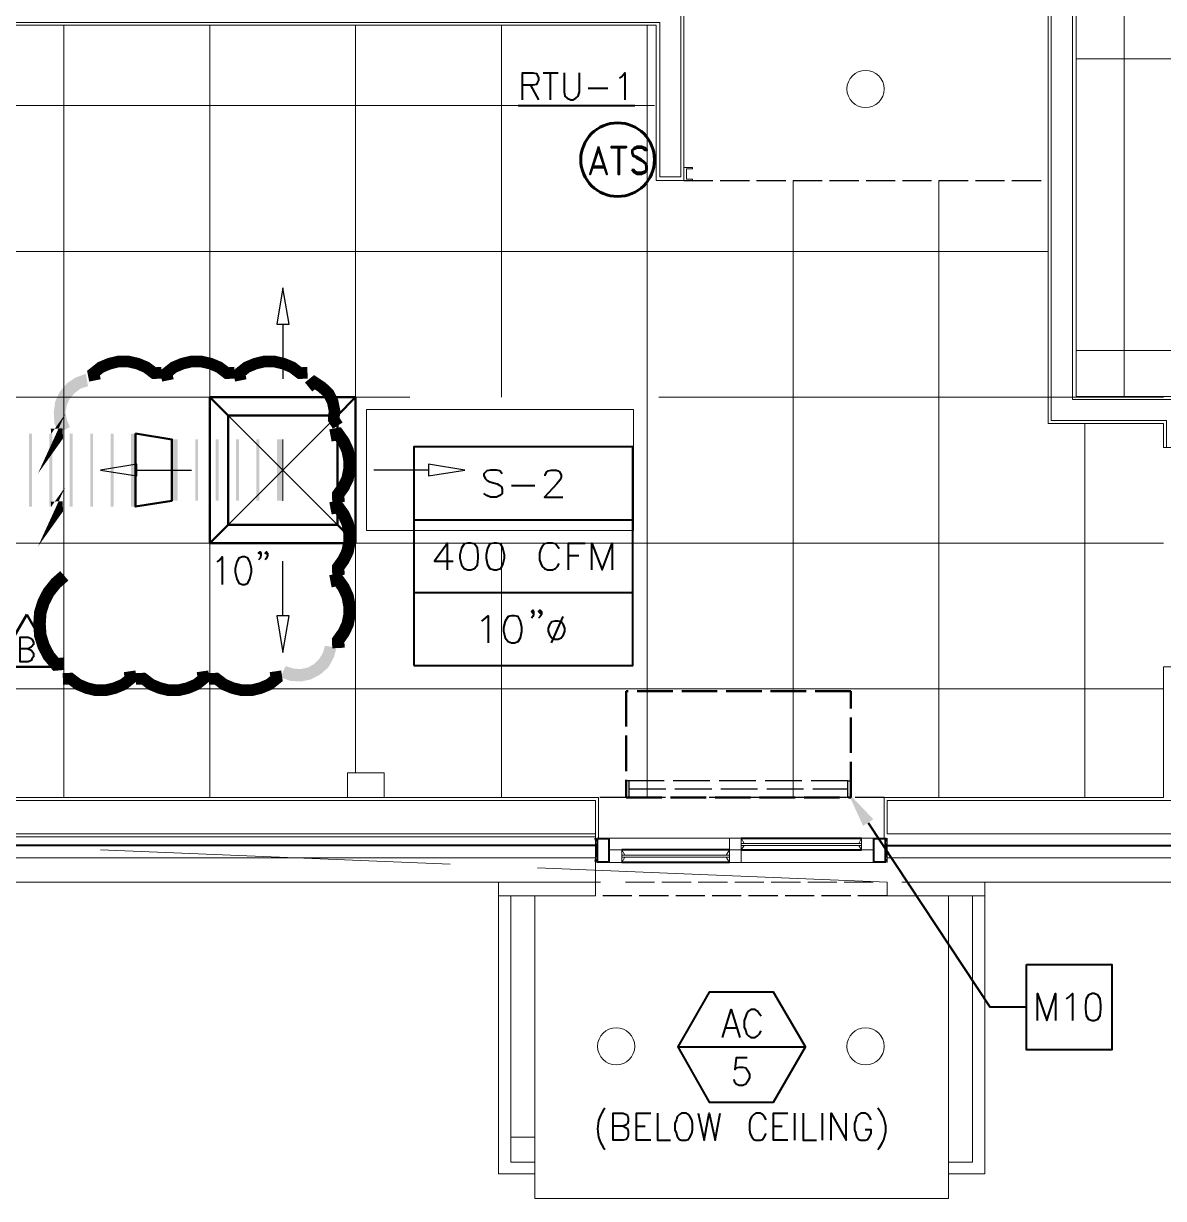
# Model space of a CAD drawing. Header units: inches. Extents: x 5 to 516, y -193 to 129.
# Drawn here: x 447.76 to 463.4, y -154.91 to -138.79 of the extents above; entities that cross this region are included whole.
import ezdxf

# ---------------------------------------------------------------- set-up
doc = ezdxf.new("R2010")
doc.units = ezdxf.units.IN
doc.header["$MEASUREMENT"] = 0
doc.linetypes.add('PDF_IMPORT', pattern=[1, 0.8, -0.2])
doc.layers.add('PDF10_Geometry', color=7, linetype='Continuous')
doc.layers.add('PDF10_Solid Fills', color=7, linetype='Continuous')

msp = doc.modelspace()

# ---------------------------------------------------------------- hatches: boundary and pattern name
at = {"layer": 'PDF10_Solid Fills', "transparency": 33554559}
for points in [[(448.6458924, -143.7667479), (448.6158936, -143.5967548), (448.4758993, -143.6467528), (448.3559042, -143.7267495), (448.2559082, -143.8467447), (448.1959107, -143.9767394), (448.1759115, -144.1267333), (448.1859111, -144.2767272), (448.2459086, -144.4067219), (448.3959026, -144.3267252), (448.3559042, -144.2267292), (448.335905, -144.1267333), (448.3559042, -144.0267374), (448.3959026, -143.936741), (448.4658997, -143.8567443), (448.5458965, -143.7967467)], [(447.8759237, -145.4166809), (447.8759237, -144.4167215), (447.8359253, -144.4167215), (447.8359253, -145.4166809)], [(448.1559123, -145.4166809), (448.1559123, -144.4167215), (448.1159139, -144.4167215), (448.1159139, -145.4166809)], [(448.4359009, -145.4166809), (448.4359009, -144.4167215), (448.3959026, -144.4167215), (448.3959026, -145.4166809)], [(448.7158896, -145.4166809), (448.7158896, -144.4167215), (448.6758912, -144.4167215), (448.6758912, -145.4166809)], [(448.9958782, -145.4166809), (448.9958782, -144.4167215), (448.9558798, -144.4167215), (448.9558798, -145.4166809)], [(449.295866, -145.4166809), (449.295866, -144.4167215), (449.2358684, -144.4167215), (449.2358684, -145.4166809)], [(449.7958457, -144.4967183), (449.7958457, -145.3366842), (449.8758424, -145.3366842), (449.8758424, -144.4967183)], [(450.1158327, -144.4967183), (450.1158327, -145.3366842), (450.1558311, -145.3366842), (450.1558311, -144.4967183)], [(450.3958213, -144.4967183), (450.3958213, -145.3366842), (450.4358197, -145.3366842), (450.4358197, -144.4967183)], [(450.67581, -144.4967183), (450.67581, -145.3366842), (450.7158083, -145.3366842), (450.7158083, -144.4967183)], [(450.9557986, -144.4967183), (450.9557986, -145.3366842), (450.995797, -145.3366842), (450.995797, -144.4967183)], [(451.2357872, -144.4967183), (451.2357872, -145.3366842), (451.315784, -145.3366842), (451.315784, -144.4967183)], [(451.3557823, -147.606592), (451.2857852, -147.7565859), (451.4157799, -147.8065839), (451.5657738, -147.8165834), (451.7057681, -147.7865847), (451.8357629, -147.7165875), (451.9457584, -147.6165916), (452.0157555, -147.4865968), (452.0557539, -147.3466025), (451.8957604, -147.3266033), (451.8657616, -147.4265993), (451.8157637, -147.506596), (451.7457665, -147.5765932), (451.6557702, -147.6265912), (451.5557742, -147.6465904), (451.4557783, -147.6365908)]]:
    msp.add_hatch(color=256, dxfattribs=at).paths.add_polyline_path(points)

# ---------------------------------------------------------------- linework, layer by layer
at = {"layer": 'PDF10_Geometry', "color": 251, "lineweight": 13, "true_color": 0x4d4d4d}
for points in [[(462.8553187, -106.0682755), (462.8553187, -143.9067388)], [(448.3159058, -138.8169489), (448.3159058, -149.4065189)], [(450.3158246, -138.8169489), (450.3158246, -149.4065189)], [(452.3157434, -138.8169489), (452.3157434, -149.0665327)], [(454.3156655, -138.8169489), (454.3156655, -143.9167418)], [(456.3155843, -138.8169489), (456.3155843, -149.3965193)], [(462.1953455, -139.2769303), (469.8150361, -139.2769303)], [(386.5184053, -139.9169043), (456.4155667, -139.9169043)], [(458.3155031, -140.9468624), (458.3155031, -149.3965193)], [(460.3154219, -140.9468624), (460.3154219, -149.3965193)], [(370.4390516, -141.916823), (461.8153406, -141.916823)], [(462.1953455, -143.2767678), (469.8150361, -143.2767678)], [(462.3153407, -144.2767272), (462.3153407, -149.3965193)], [(389.268297, -145.9166606), (463.3952866, -145.9166606)], [(454.3156655, -145.9166606), (454.3156655, -149.4065189)], [(419.2770817, -147.9165794), (463.39529, -147.9165794)], [(460.9453963, -150.5664718), (460.9453963, -154.5663093), (460.4454166, -154.5663093), (460.4454166, -154.9062955), (454.7756469, -154.9062955), (454.7756469, -154.5663093), (454.2756672, -154.5663093), (454.2756672, -150.5664718)], [(454.7756469, -154.4063192), (454.4456603, -154.4063192), (454.4456603, -150.7564674)], [(454.7756469, -154.5663127), (454.7756469, -150.7564674)], [(460.7754032, -150.7564641), (460.7754032, -154.4063158), (460.4454166, -154.4063158)], [(460.4454166, -154.5663127), (460.4454166, -150.7564674)], [(454.4456569, -154.066333), (454.7756435, -154.066333)]]:
    msp.add_lwpolyline(points, dxfattribs=at)
at = {"layer": 'PDF10_Geometry', "lineweight": 13}
for points in [[(456.8155606, -140.9468624), (456.435576, -140.9468624), (456.435576, -138.8169489), (429.6866624, -138.8169489), (429.6866624, -138.446964), (456.8155606, -138.446964)], [(462.1953455, -138.446964), (462.1953455, -143.9067422), (469.8150361, -143.9067422), (469.8150361, -138.446964), (470.1950206, -138.446964), (470.1950206, -138.8569473), (470.1750215, -138.8569473), (470.1750215, -139.2369319), (470.1950206, -139.2369319), (470.1950206, -144.2767272), (463.7752814, -144.2767272), (463.7752814, -144.6067138), (463.3952968, -144.6067138), (463.3952968, -144.2767272), (461.815361, -144.2767272), (461.815361, -138.446964)], [(462.1953455, -138.446964), (462.1953455, -143.9067422), (469.8150361, -143.9067422), (469.8150361, -138.446964), (470.1950206, -138.446964), (470.1950206, -138.8569473), (470.1750215, -138.8569473), (470.1750215, -139.2369319), (470.1950206, -139.2369319), (470.1950206, -144.2767272), (463.7752814, -144.2767272), (463.7752814, -144.6067138), (463.3952968, -144.6067138), (463.3952968, -144.2767272), (461.815361, -144.2767272), (461.815361, -138.446964)], [(456.815564, -140.9168637), (456.815564, -140.7668697), (456.8555624, -140.7668697), (456.9355591, -140.7668697), (456.9355591, -140.7868689), (456.8555624, -140.7868689), (456.8555624, -140.9168637), (456.8555624, -140.9268633), (456.9355591, -140.9268633), (456.9355591, -140.9468624), (456.8555624, -140.9468624), (456.815564, -140.9468624)], [(455.6056098, -150.2564844), (455.6256089, -150.0064945), (455.6056098, -150.0064945), (455.6256089, -150.2564844)], [(459.6054507, -150.2564844), (459.5854515, -150.0064945), (459.6054507, -150.0064945), (459.5854515, -150.2564844)]]:
    msp.add_lwpolyline(points, close=True, dxfattribs=at)
at = {"layer": 'PDF10_Geometry', "lineweight": 0}
for points in [[(456.7755656, -138.4869623), (456.7755656, -140.8968645), (456.4855774, -140.8968645), (456.4855774, -138.7769506), (429.7266641, -138.7769506), (429.7266641, -138.4869623)], [(470.1450227, -138.4869623), (470.1450227, -144.2367288), (463.735283, -144.2367288), (463.735283, -144.6067138), (463.4352952, -144.6067138), (463.4352952, -144.2367288), (461.8553593, -144.2367288), (461.8553593, -138.4869623), (462.1453476, -138.4869623), (462.1453476, -143.9467406), (469.8550345, -143.9467406), (469.8550345, -138.4869623)], [(431.2765944, -149.9064986), (455.6056064, -149.9064986), (455.6056064, -149.4465173), (431.2765944, -149.4465173)], [(465.605207, -149.9064986), (459.6054507, -149.9064986), (459.6054507, -149.4465173), (465.605207, -149.4465173)]]:
    msp.add_lwpolyline(points, close=True, dxfattribs=at)
at = {"layer": 'PDF10_Geometry', "lineweight": 13}
for points in [[(461.815361, -142.8967833), (461.815361, -138.446964)], [(459.5654523, -149.9664961), (459.5654523, -149.4065189), (463.3952968, -149.4065189), (463.3952968, -147.6165916), (463.7752814, -147.6165916), (463.7752814, -149.4065189), (465.6452054, -149.4065189), (465.6452054, -149.9264978)], [(445.3260272, -149.4065189), (445.3260272, -148.9465376), (447.325946, -148.9465376), (447.325946, -149.4065189), (455.6456081, -149.4065189), (455.6456081, -149.9664961)], [(455.6056098, -149.9064986), (455.6056098, -150.5664718), (431.2765978, -150.5664718), (431.2765978, -149.9064986)], [(455.6056098, -149.9464969), (431.2765978, -149.9464969)], [(455.6056098, -149.9664961), (455.6056098, -150.2964827)], [(455.6256089, -149.9664961), (455.6256089, -150.2964827)], [(455.6256123, -150.2964827), (455.7956054, -150.2964827), (455.7956054, -149.9664961), (455.6256123, -149.9664961)], [(455.7856058, -150.2864831), (455.6356119, -150.2864831), (455.6356119, -149.9764957), (455.7856058, -149.9764957)], [(455.7856024, -149.9764957), (455.7856024, -150.2864831)], [(457.3955371, -150.2264856), (457.445535, -150.2964827), (457.6055285, -150.2964827), (457.6055285, -149.9664961), (457.445535, -149.9664961), (455.795602, -149.9664961)], [(457.445535, -149.9664961), (457.445535, -150.2964827)], [(457.6055285, -149.9664961), (457.6455269, -150.0364933)], [(459.2154665, -150.0664921), (459.2554649, -150.1264896), (459.2554649, -149.9664961), (459.4154584, -149.9664961), (459.4154584, -150.2964827), (457.6055319, -150.2964827)], [(459.2154665, -150.0364933), (459.2554649, -149.9664961), (459.5854515, -149.9664961), (459.5854515, -150.2964827), (459.4154584, -150.2964827)], [(459.425458, -150.2864831), (459.5754519, -150.2864831), (459.5754519, -149.9764957), (459.425458, -149.9764957)], [(459.6054507, -149.9664961), (459.6054507, -150.2964827)], [(456.0055935, -150.1964868), (455.9655951, -150.1264896), (455.795602, -150.1264896)], [(455.9655951, -150.1264896), (455.9655951, -150.2964827)], [(457.6455269, -150.0664921), (457.6055285, -150.1264896), (457.445535, -150.1264896), (457.3955371, -150.1964868)], [(457.6055285, -150.0364933), (459.2554615, -150.0364933)], [(457.6055285, -150.0664921), (459.2554615, -150.0664921)], [(459.2554649, -150.1264896), (459.4154584, -150.1264896)], [(431.2765944, -150.2364852), (455.6056064, -150.2364852)], [(455.795602, -150.2964827), (455.9655951, -150.2964827), (456.0055935, -150.2264856)], [(457.445535, -150.1964868), (455.9655951, -150.1964868)], [(457.445535, -150.2264856), (455.9655951, -150.2264856)], [(459.6054507, -150.2364852), (465.605207, -150.2364852)], [(454.3556639, -150.7564641), (454.2756672, -150.7564641), (454.2756672, -150.5664718), (454.0456765, -150.5664718)], [(455.6056098, -150.5664718), (455.6056098, -150.7564641), (454.2756638, -150.7564641), (454.2756638, -150.5664718)], [(455.6756103, -150.5664718), (455.6056131, -150.5664718), (455.6056131, -150.7564641), (455.3556233, -150.7564641)], [(459.6054507, -150.5664718), (459.6054507, -150.7564641), (460.9453963, -150.7564641), (460.9453963, -150.5664718)], [(459.9854353, -150.7564641), (459.6054507, -150.7564641), (459.6054507, -150.6364689)], [(455.1056301, -150.7564641), (454.6056504, -150.7564641)], [(460.7354048, -150.7564641), (460.2354251, -150.7564641)]]:
    msp.add_lwpolyline(points, dxfattribs=at)
at = {"layer": 'PDF10_Geometry', "lineweight": 40}
for points in [[(454.6056504, -139.8369075), (454.6056504, -139.4669225), (454.7456447, -139.4669225), (454.7956426, -139.4769221), (454.8056422, -139.4969213), (454.8256414, -139.5369197), (454.8256414, -139.5669185), (454.8056422, -139.6069169), (454.7956426, -139.626916), (454.7456447, -139.6369156), (454.6056504, -139.6369156)], [(454.885639, -139.4669225), (455.0956305, -139.4669225)], [(454.9856349, -139.4669225), (454.9856349, -139.8369075)], [(455.1756306, -139.4669225), (455.1756306, -139.726912), (455.1856302, -139.7869095), (455.215629, -139.8169083), (455.265627, -139.8369075), (455.2956257, -139.8369075), (455.3356241, -139.8169083), (455.3656229, -139.7869095), (455.3856221, -139.726912), (455.3856221, -139.4669225)], [(455.9355997, -139.5369197), (455.9655985, -139.5169205), (456.0055969, -139.4669225), (456.0055969, -139.8369075)], [(454.7156493, -139.6369156), (454.8256448, -139.8369075)], [(455.5056138, -139.676914), (455.7756029, -139.676914)], [(454.5456528, -139.9169043), (456.1455878, -139.9169043)], [(455.9156006, -140.4968807), (455.9156006, -140.8568661), (455.9355997, -140.8568661), (455.9355997, -140.4968807)], [(455.5556152, -140.7668697), (455.7356079, -140.7668697)], [(455.5656114, -140.7468706), (455.7256049, -140.7468706)], [(454.3256617, -144.9666992), (454.295663, -144.9267008), (454.245665, -144.9167012), (454.1656682, -144.9167012), (454.1156703, -144.9267008), (454.0756719, -144.9666992), (454.0756719, -144.996698), (454.0956711, -145.0366963), (454.1156703, -145.0566955), (454.1556686, -145.0766947), (454.2556646, -145.1066935), (454.295663, -145.1266927), (454.3156621, -145.1466919), (454.3256617, -145.1766907), (454.3256617, -145.2366882), (454.295663, -145.266687), (454.245665, -145.2866862), (454.1656682, -145.2866862), (454.1156703, -145.266687), (454.0756719, -145.2366882)], [(454.9156412, -144.996698), (454.9156412, -144.9866984), (454.9356404, -144.9467), (454.9556395, -144.9267008), (454.9956379, -144.9167012), (455.0656351, -144.9167012), (455.0956339, -144.9267008), (455.115633, -144.9467), (455.1356322, -144.9866984), (455.1356322, -145.0166972), (455.115633, -145.0566955), (455.0756347, -145.1066935), (454.9056416, -145.2866862), (455.1556314, -145.2866862)], [(454.4556598, -145.1266927), (454.7756469, -145.1266927)], [(453.1157109, -145.5966736), (456.115589, -145.5966736)], [(453.5756956, -146.2866456), (453.5756956, -145.9166606), (453.3957029, -146.1666505), (453.6556923, -146.1666505)], [(455.1056301, -145.9966574), (455.0856309, -145.9666586), (455.0556321, -145.9266602), (455.0156337, -145.9166606), (454.9456366, -145.9166606), (454.9056382, -145.9266602), (454.8756394, -145.9666586), (454.8556402, -145.9966574), (454.835641, -146.0566549), (454.835641, -146.1466513), (454.8556402, -146.1966492), (454.8756394, -146.2366476), (454.9056382, -146.2666464), (454.9456366, -146.2866456), (455.0156337, -146.2866456), (455.0556321, -146.2666464), (455.0856309, -146.2366476), (455.1056301, -146.1966492)], [(455.2356282, -146.2866456), (455.2356282, -145.9166606), (455.4656188, -145.9166606)], [(455.5556152, -146.2866456), (455.5556152, -145.9166606), (455.6956095, -146.2866456), (455.8356038, -145.9166606), (455.8356038, -146.2866456)], [(450.4158205, -146.17665), (450.4458193, -146.1566509), (450.4858177, -146.1066529), (450.4858177, -146.4866375)], [(451.0157962, -146.0566549), (451.0057966, -146.0666545), (450.9857974, -146.0566549), (451.0057966, -146.0366557), (451.0157962, -146.0566549), (451.0157962, -146.0866537), (451.0057966, -146.1266521), (450.9857974, -146.1466513)], [(451.1057925, -146.0566549), (451.0957929, -146.0666545), (451.0757937, -146.0566549), (451.0957929, -146.0366557), (451.1057925, -146.0566549), (451.1057925, -146.0866537), (451.0957929, -146.1266521), (451.0757937, -146.1466513)], [(455.2356282, -146.0866537), (455.3756225, -146.0866537)], [(453.1157109, -146.596633), (456.115589, -146.596633)], [(454.0456731, -146.9866172), (454.0756719, -146.966618), (454.1356695, -146.91662), (454.1356695, -147.286605)], [(454.7556477, -146.8566224), (454.7456481, -146.8766216), (454.7256489, -146.8566224), (454.7456481, -146.8366232), (454.7556477, -146.8566224), (454.7556477, -146.8966208), (454.7456481, -146.9266196), (454.7256489, -146.9466188)], [(454.8656398, -146.8566224), (454.8456406, -146.8766216), (454.8256414, -146.8566224), (454.8456406, -146.8366232), (454.8656398, -146.8566224), (454.8656398, -146.8966208), (454.8456406, -146.9266196), (454.8256414, -146.9466188)], [(455.1556314, -146.9266196), (454.9956379, -147.286605)], [(447.8259257, -147.3666017), (447.8659241, -147.3866009), (447.8759237, -147.3966005), (447.8959229, -147.4265993), (447.8959229, -147.4765973), (447.8759237, -147.506596), (447.8659241, -147.5265952), (447.8259257, -147.5465944), (447.7159302, -147.5465944), (447.7159302, -147.2066082), (447.8259257, -147.2066082), (447.8659241, -147.2266074), (447.8759237, -147.236607), (447.8959229, -147.2766054), (447.8959229, -147.3066042), (447.8759237, -147.3366029), (447.8659241, -147.3466025), (447.8259257, -147.3666017), (447.7159302, -147.3666017)], [(459.3454579, -149.7565047), (461.0153901, -152.2764023), (461.5153697, -152.2764023)], [(457.6055285, -149.9664961), (459.2554615, -149.9664961)], [(455.6056098, -150.0664921), (431.2765978, -150.0664921)], [(457.445535, -150.1264896), (455.9655951, -150.1264896)], [(457.6055285, -150.1264896), (459.2554615, -150.1264896)], [(459.6054507, -150.0664921), (465.605207, -150.0664921)], [(457.445535, -150.2964827), (455.9655951, -150.2964827)], [(456.7355673, -152.8263834), (458.4854962, -152.8263834), (458.0455141, -152.0764138), (457.1655498, -152.0764138), (456.7355673, -152.8263834), (457.1655498, -153.5863525), (458.0455141, -153.5863525), (458.4854962, -152.8263834)], [(461.665367, -152.466398), (461.665367, -152.096413), (461.7953618, -152.466398), (461.9153569, -152.096413), (461.9153569, -152.466398)], [(462.0653508, -152.1664102), (462.0953496, -152.146411), (462.1453476, -152.096413), (462.1453476, -152.466398)], [(457.3455391, -152.6963853), (457.4655342, -152.3164007), (457.5855293, -152.6963853)], [(457.875521, -152.4064004), (457.8555218, -152.3764017), (457.825523, -152.3364033), (457.7955242, -152.3164041), (457.7355266, -152.3164041), (457.7055279, -152.3364033), (457.6755291, -152.3764017), (457.6655295, -152.4064004), (457.6455303, -152.466398), (457.6455303, -152.5563943), (457.6655295, -152.6063923), (457.6755291, -152.6463907), (457.7055279, -152.6763895), (457.7355266, -152.6963887), (457.7955242, -152.6963887), (457.825523, -152.6763895), (457.8555218, -152.6463907), (457.875521, -152.6063923)], [(457.3855375, -152.5663939), (457.5355314, -152.5663939)], [(457.6855253, -152.9763739), (457.5355314, -152.9763739), (457.5155322, -153.1363674), (457.5355314, -153.1163682), (457.5755298, -153.1063686), (457.6255277, -153.1063686), (457.6655261, -153.1163682), (457.6955249, -153.1563666), (457.7155241, -153.2063646), (457.7155241, -153.2463629), (457.6955249, -153.2963609), (457.6655261, -153.3363593), (457.6255277, -153.3563585), (457.5755298, -153.3563585), (457.5355314, -153.3363593), (457.5155322, -153.3163601), (457.5055326, -153.2763617)], [(455.9855943, -153.9163357), (456.0255927, -153.9363349), (456.0455919, -153.9463345), (456.0555915, -153.9863329), (456.0555915, -154.0363309), (456.0455919, -154.0763292), (456.0255927, -154.0963284), (455.9855943, -154.106328), (455.8456, -154.106328), (455.8456, -153.736343), (455.9855943, -153.736343), (456.0255927, -153.7563422), (456.0455919, -153.7663418), (456.0555915, -153.8063402), (456.0555915, -153.8463386), (456.0455919, -153.8763374), (456.0255927, -153.8963365), (455.9855943, -153.9163357), (455.8456, -153.9163357)], [(456.3655789, -154.1063314), (456.165587, -154.1063314), (456.165587, -153.7363464), (456.3655789, -153.7363464)], [(456.4555786, -153.736343), (456.4555786, -154.106328), (456.6355713, -154.106328)], [(457.0155559, -153.736343), (457.0955526, -154.106328), (457.1655498, -153.736343), (457.2455465, -154.106328), (457.3155437, -153.736343)], [(457.9455147, -153.8263428), (457.9255155, -153.7863444), (457.8955168, -153.7563456), (457.865518, -153.7363464), (457.8055204, -153.7363464), (457.7755216, -153.7563456), (457.7455228, -153.7863444), (457.7255237, -153.8263428), (457.7155241, -153.8763407), (457.7155241, -153.9663371), (457.7255237, -154.0163351), (457.7455228, -154.0563334), (457.7755216, -154.0963318), (457.8055204, -154.1063314), (457.865518, -154.1063314), (457.8955168, -154.0963318), (457.9255155, -154.0563334), (457.9455147, -154.0163351)], [(458.2455025, -154.1063314), (458.0455107, -154.1063314), (458.0455107, -153.7363464), (458.2455025, -153.7363464)], [(458.3355023, -153.736343), (458.3355023, -154.106328)], [(458.4554974, -153.736343), (458.4554974, -154.106328), (458.6354901, -154.106328)], [(458.7154868, -153.736343), (458.7154868, -154.106328)], [(458.835482, -154.1063314), (458.835482, -153.7363464), (459.0454734, -154.1063314), (459.0454734, -153.7363464)], [(459.3854562, -153.8263428), (459.3654571, -153.7863444), (459.3354583, -153.7563456), (459.3054595, -153.7363464), (459.2454619, -153.7363464), (459.2154632, -153.7563456), (459.1854644, -153.7863444), (459.1754648, -153.8263428), (459.1554656, -153.8763407), (459.1554656, -153.9663371), (459.1754648, -154.0163351), (459.1854644, -154.0563334), (459.2154632, -154.0963318), (459.2454619, -154.1063314), (459.3054595, -154.1063314), (459.3354583, -154.0963318), (459.3654571, -154.0563334), (459.3854562, -154.0163351), (459.3854562, -153.9663371), (459.3054595, -153.9663371)], [(456.165587, -153.9163357), (456.2855821, -153.9163357)], [(458.0455107, -153.9163357), (458.1655058, -153.9163357)]]:
    msp.add_lwpolyline(points, dxfattribs=at)
for points in [[(455.6456081, -140.4768815), (455.525613, -140.8568661), (455.5356126, -140.8568661), (455.6456081, -140.5268795), (455.7556037, -140.8568661), (455.7656033, -140.8568661)], [(456.0255927, -140.4968807), (455.8256008, -140.4968807), (455.8256008, -140.4768815), (456.0255927, -140.4768815)], [(456.1055894, -140.7968685), (456.1355882, -140.8368669), (456.1755866, -140.8568661), (456.2355842, -140.8568661), (456.2855821, -140.8368669), (456.3155809, -140.7968685), (456.3155809, -140.7468706), (456.2955817, -140.7068722), (456.265583, -140.6768734), (456.2355842, -140.6568742), (456.165587, -140.6168758), (456.1355882, -140.6068762), (456.115589, -140.5668779), (456.115589, -140.5268795), (456.1355882, -140.5168799), (456.1755866, -140.4968807), (456.2355842, -140.4968807), (456.265583, -140.5168799), (456.2855821, -140.5268795), (456.3155809, -140.5268795), (456.2855821, -140.4968807), (456.2355842, -140.4768815), (456.1755866, -140.4768815), (456.1355882, -140.4968807), (456.1055894, -140.5268795), (456.1055894, -140.5668779), (456.115589, -140.6068762), (456.1355882, -140.6168758), (456.165587, -140.636875), (456.2355842, -140.6768734), (456.265583, -140.6968726), (456.2855821, -140.7068722), (456.2955817, -140.7468706), (456.2955817, -140.7968685), (456.2855821, -140.8168677), (456.2355842, -140.8368669), (456.1755866, -140.8368669), (456.1455878, -140.8168677), (456.1355882, -140.7968685)], [(453.1157109, -147.5965924), (456.115589, -147.5965924), (456.115589, -144.5967142), (453.1157109, -144.5967142)], [(453.8556842, -145.9166606), (453.8056862, -145.9266602), (453.7656879, -145.9866578), (453.7456887, -146.0766541), (453.7456887, -146.1266521), (453.7656879, -146.2166484), (453.8056862, -146.2666464), (453.8556842, -146.2866456), (453.8956826, -146.2866456), (453.9456806, -146.2666464), (453.9856789, -146.2166484), (453.9956785, -146.1266521), (453.9956785, -146.0766541), (453.9856789, -145.9866578), (453.9456806, -145.9266602), (453.8956826, -145.9166606)], [(454.2156696, -145.9166606), (454.155672, -145.9266602), (454.1256732, -145.9866578), (454.1056741, -146.0766541), (454.1056741, -146.1266521), (454.1256732, -146.2166484), (454.155672, -146.2666464), (454.2156696, -146.2866456), (454.2456684, -146.2866456), (454.3056659, -146.2666464), (454.3356647, -146.2166484), (454.3556639, -146.1266521), (454.3556639, -146.0766541), (454.3356647, -145.9866578), (454.3056659, -145.9266602), (454.2456684, -145.9166606)], [(450.7658063, -146.1066529), (450.7158083, -146.1266521), (450.6858096, -146.17665), (450.6658104, -146.2666464), (450.6658104, -146.3166444), (450.6858096, -146.4066407), (450.7158083, -146.4666383), (450.7658063, -146.4866375), (450.7958051, -146.4866375), (450.8358035, -146.4666383), (450.8658022, -146.4066407), (450.8858014, -146.3166444), (450.8858014, -146.2666464), (450.8658022, -146.17665), (450.8358035, -146.1266521), (450.7958051, -146.1066529)], [(454.4556598, -146.91662), (454.4056619, -146.9266196), (454.3656635, -146.9866172), (454.3456643, -147.0766135), (454.3456643, -147.1266115), (454.3656635, -147.2166078), (454.4056619, -147.2666058), (454.4556598, -147.286605), (454.4956582, -147.286605), (454.5456562, -147.2666058), (454.575655, -147.2166078), (454.5956542, -147.1266115), (454.5956542, -147.0766135), (454.575655, -146.9866172), (454.5456562, -146.9266196), (454.4956582, -146.91662)], [(455.0456325, -146.9866172), (455.0056341, -146.9966167), (454.9756353, -147.0366151), (454.9556362, -147.0866131), (454.9556362, -147.1266115), (454.9756353, -147.1766094), (455.0056341, -147.2166078), (455.0456325, -147.236607), (455.0956305, -147.236607), (455.1356288, -147.2166078), (455.1656276, -147.1766094), (455.1856268, -147.1266115), (455.1856268, -147.0866131), (455.1656276, -147.0366151), (455.1356288, -146.9966167), (455.0956305, -146.9866172)], [(461.5153731, -151.6964259), (462.6853256, -151.6964259), (462.6853256, -152.8663784), (461.5153731, -152.8663784)], [(462.4153366, -152.0964096), (462.3653386, -152.1164088), (462.3353398, -152.1664068), (462.3253402, -152.2564031), (462.3253402, -152.3064011), (462.3353398, -152.3963975), (462.3653386, -152.4463954), (462.4153366, -152.4663946), (462.4453354, -152.4663946), (462.4953333, -152.4463954), (462.5253321, -152.3963975), (462.5353317, -152.3064011), (462.5353317, -152.2564031), (462.5253321, -152.1664068), (462.4953333, -152.1164088), (462.4453354, -152.0964096)], [(456.7855618, -153.736343), (456.7555631, -153.7563422), (456.7255643, -153.786341), (456.7155647, -153.8263394), (456.6955655, -153.8763374), (456.6955655, -153.9663337), (456.7155647, -154.0163317), (456.7255643, -154.05633), (456.7555631, -154.0963284), (456.7855618, -154.106328), (456.8455594, -154.106328), (456.8755582, -154.0963284), (456.905557, -154.05633), (456.9255561, -154.0163317), (456.9355557, -153.9663337), (456.9355557, -153.8763374), (456.9255561, -153.8263394), (456.905557, -153.786341), (456.8755582, -153.7563422), (456.8455594, -153.736343)]]:
    msp.add_lwpolyline(points, close=True, dxfattribs=at)
at = {"layer": 'PDF10_Geometry', "color": 253, "linetype": 'PDF_IMPORT', "lineweight": 25, "ltscale": 0.49998, "true_color": 0xb3b3b3}
for points in [[(456.815564, -140.9468624), (461.815361, -140.9468624)], [(459.5654523, -149.4065189), (455.6456081, -149.4065189)], [(459.6054507, -150.7564641), (455.6056098, -150.7564641)]]:
    msp.add_lwpolyline(points, dxfattribs=at)
at = {"layer": 'PDF10_Geometry', "color": 253, "lineweight": 25, "true_color": 0xb3b3b3}
for points in [[(451.4057803, -142.9167824), (451.315784, -142.4168027), (451.2357872, -142.9167824)], [(449.3158652, -144.8367045), (448.8158855, -144.9167012), (449.3158652, -144.996698)], [(453.3157061, -144.996698), (453.8156858, -144.9167012), (453.3157061, -144.8367045)], [(451.2357872, -146.91662), (451.315784, -147.4165997), (451.4057803, -146.91662)], [(456.0655911, -149.4065189), (456.0655911, -149.1765282), (456.0255927, -149.1765282), (456.0255927, -149.4065189)], [(459.0654692, -149.4065189), (459.0654692, -149.1765282), (459.1054676, -149.1765282), (459.1054676, -149.4065189)]]:
    msp.add_lwpolyline(points, close=True, dxfattribs=at)
for points in [[(451.315784, -142.9167824), (451.315784, -143.666752)], [(450.5658144, -144.1667317), (452.0657535, -145.6666708)], [(452.0657535, -144.1667317), (450.5658144, -145.6666708)], [(449.3158652, -144.9167012), (450.0658347, -144.9167012)], [(453.3157061, -144.9167012), (452.5657366, -144.9167012)], [(451.315784, -146.91662), (451.315784, -146.1666505)]]:
    msp.add_lwpolyline(points, dxfattribs=at)
at = {"layer": 'PDF10_Geometry', "lineweight": 0}
for points, const_width in [([(449.6558514, -143.5817554), (449.5508556, -143.5867552), (449.4458599, -143.5067585), (449.3258648, -143.4567605), (449.1958701, -143.4267617), (449.0658753, -143.4267617), (448.9408804, -143.4567605), (448.8208853, -143.5067585), (448.7208894, -143.5867552), (448.7408885, -143.6867512)], 0.1599935), ([(450.6558108, -143.5817554), (450.550815, -143.5867552), (450.4458193, -143.5067585), (450.3258242, -143.4567605), (450.1958295, -143.4267617), (450.0658347, -143.4267617), (449.9408398, -143.4567605), (449.8208447, -143.5067585), (449.7208487, -143.5867552), (449.7408479, -143.6867512)], 0.1599935), ([(451.6557702, -143.5817554), (451.5507744, -143.5867552), (451.4457787, -143.5067585), (451.3257836, -143.4567605), (451.1957888, -143.4267617), (451.0657941, -143.4267617), (450.9407992, -143.4567605), (450.8208041, -143.5067585), (450.7208081, -143.5867552), (450.7408073, -143.6867512)], 0.1599935), ([(452.0707533, -144.306726), (452.0157555, -144.2217294), (452.0257551, -144.1017343), (452.0007562, -143.9767394), (451.9457584, -143.8667439), (451.855762, -143.7817473), (451.7507663, -143.7117502), (451.6707696, -143.7767475)], 0.1588476), ([(452.0807529, -145.3566833), (452.0757531, -145.2516876), (452.1507501, -145.1466919), (452.2057478, -145.0316965), (452.2307468, -144.9067016), (452.2307468, -144.7767069), (452.2057478, -144.6467122), (452.1507501, -144.5267171), (452.0757531, -144.4217213), (451.9707574, -144.4417205)], 0.1699931), ([(452.0807529, -146.3566427), (452.0757531, -146.251647), (452.1507501, -146.1466513), (452.2057478, -146.0316559), (452.2307468, -145.906661), (452.2307468, -145.7766663), (452.2057478, -145.6466716), (452.1507501, -145.5266764), (452.0757531, -145.4216807), (451.9707574, -145.4416799)], 0.1699931), ([(448.3209056, -146.3666423), (448.2059103, -146.4666383), (448.1059143, -146.5916332), (448.0359172, -146.7266277), (447.990919, -146.8716218), (447.9809194, -147.0266155), (447.990919, -147.1816092), (448.0359172, -147.3266033), (448.1059143, -147.4615979), (448.2059103, -147.581593), (448.3159058, -147.5715934)], 0.1712029), ([(452.0807529, -147.3566021), (452.0757531, -147.2516064), (452.1507501, -147.1466107), (452.2057478, -147.0316153), (452.2307468, -146.9066204), (452.2307468, -146.7766257), (452.2057478, -146.646631), (452.1507501, -146.5266358), (452.0757531, -146.4216401), (451.9707574, -146.4416393)], 0.1699931), ([(448.3009064, -147.7815849), (448.4059021, -147.7765851), (448.5108979, -147.8565818), (448.630893, -147.9065798), (448.7558879, -147.9365786), (448.8858827, -147.9365786), (449.0108776, -147.9065798), (449.1308727, -147.8565818), (449.2308686, -147.7765851), (449.2158693, -147.6765891)], 0.1599935), ([(449.3008658, -147.7815849), (449.4058615, -147.7765851), (449.5108573, -147.8565818), (449.6308524, -147.9065798), (449.7558473, -147.9365786), (449.885842, -147.9365786), (450.010837, -147.9065798), (450.1308321, -147.8565818), (450.230828, -147.7765851), (450.2158286, -147.6765891)], 0.1599935), ([(450.3008252, -147.7815849), (450.4058209, -147.7765851), (450.5108167, -147.8565818), (450.6308118, -147.9065798), (450.7558067, -147.9365786), (450.8858014, -147.9365786), (451.0107964, -147.9065798), (451.1307915, -147.8565818), (451.2307874, -147.7765851), (451.215788, -147.6765891)], 0.1599935)]:
    msp.add_lwpolyline(points, dxfattribs=dict(at, const_width=const_width))
at = {"layer": 'PDF10_Geometry', "color": 251, "linetype": 'PDF_IMPORT', "lineweight": 13, "ltscale": 17.079306, "true_color": 0x4d4d4d}
msp.add_lwpolyline([(422.3169583, -143.9167418), (463.3952934, -143.9167418)], dxfattribs=at)
at = {"layer": 'PDF10_Geometry', "lineweight": 50}
for points in [[(452.3157434, -145.9166606), (450.3158246, -145.9166606), (450.3158246, -143.9167418), (452.3157434, -143.9167418)], [(452.0657535, -145.6666708), (450.5658144, -145.6666708), (450.5658144, -144.1667317), (452.0657535, -144.1667317)], [(449.295866, -144.4167215), (449.7958457, -144.4967183), (449.7958457, -145.3366842), (449.295866, -145.4166809)], [(447.8059265, -146.8966208), (447.3859436, -147.6165916), (448.2159099, -147.6165916)]]:
    msp.add_lwpolyline(points, close=True, dxfattribs=at)
for points in [[(450.5658144, -144.1667317), (450.3158246, -143.9167418)], [(452.0657535, -144.1667317), (452.3157434, -143.9167418)], [(451.315784, -144.9167012), (451.315784, -144.9167012)], [(450.5658144, -145.6666708), (450.3158246, -145.9166606)], [(452.0657535, -145.6666708), (452.3157434, -145.9166606)]]:
    msp.add_lwpolyline(points, dxfattribs=at)
at = {"layer": 'PDF10_Geometry', "lineweight": 0}
for points in [[(448.2159099, -144.3467244, 0.1613308, 0.1613308, 0), (448.2209097, -144.4517201, 0.1699931, 0.1699931, 0), (448.1459127, -144.5567158, 0, 0, 0), (448.0909149, -144.676711, 0, 0, 0), (448.0609162, -144.8067057, 0, 0, 0), (448.0609162, -144.9367004, 0, 0, 0), (448.0909149, -145.0616953, 0, 0, 0), (448.1459127, -145.1766907, 0, 0, 0), (448.2209097, -145.2816864, 0, 0, 0), (448.3259054, -145.2616872, 0, 0, 0)], [(448.2159099, -145.3466838, 0.1613308, 0.1613308, 0), (448.2209097, -145.4516795, 0.1699931, 0.1699931, 0), (448.1459127, -145.5566752, 0, 0, 0), (448.0909149, -145.6766704, 0, 0, 0), (448.0609162, -145.8066651, 0, 0, 0), (448.0609162, -145.9366598, 0, 0, 0), (448.0909149, -146.0616547, 0, 0, 0), (448.1459127, -146.17665, 0, 0, 0), (448.2209097, -146.2816458, 0, 0, 0), (448.3259054, -146.2616466, 0, 0, 0)]]:
    msp.add_lwpolyline(points, format="xyseb", dxfattribs=at)
at = {"layer": 'PDF10_Geometry', "color": 251, "lineweight": 13, "true_color": 0x4d4d4d}
for points in [[(456.1255886, -145.7466675), (456.1255886, -144.0867349), (452.4657373, -144.0867349), (452.4657373, -145.7466675)], [(452.2057478, -149.0665327), (452.7057275, -149.0665327), (452.7057275, -149.4065189), (452.2057478, -149.4065189)]]:
    msp.add_lwpolyline(points, close=True, dxfattribs=at)
at = {"layer": 'PDF10_Geometry', "lineweight": 0}
msp.add_lwpolyline([(451.315784, -144.4967183), (451.315784, -145.3366842)], dxfattribs=at)
at = {"layer": 'PDF10_Geometry', "linetype": 'PDF_IMPORT', "lineweight": 50, "ltscale": 0.609975}
msp.add_lwpolyline([(459.1054676, -149.4065189), (459.1054676, -147.9465782), (456.0255961, -147.9465782), (456.0255927, -149.4065189), (459.105471, -149.4065189)], dxfattribs=at)
at = {"layer": 'PDF10_Geometry', "linetype": 'PDF_IMPORT', "lineweight": 13, "ltscale": 5.999756}
msp.add_lwpolyline([(476.6047603, -148.2365664), (476.6047603, -150.5664718), (459.6054507, -150.5664718), (431.2265998, -149.4065189), (445.3260272, -149.4065189)], dxfattribs=at)
at = {"layer": 'PDF10_Geometry', "color": 253, "linetype": 'PDF_IMPORT', "lineweight": 25, "ltscale": 0.629974, "true_color": 0xb3b3b3}
for points in [[(459.0654692, -149.1765282), (456.0655945, -149.1765282)], [(456.0655911, -149.2865238), (459.0654692, -149.2865238)]]:
    msp.add_lwpolyline(points, dxfattribs=at)
at = {"layer": 'PDF10_Geometry', "lineweight": 13}
for points in [[(455.5945285, -149.9635597, 0.7731613107), (455.6235622, -149.963551, -0.7742274416), (455.5945285, -149.9635597)], [(459.4254546, -149.9764957), (459.4254546, -150.2864831), (459.5754485, -150.2864831, -0.7742274409), (459.6035688, -150.2860254, 0.7731613128), (459.5745283, -150.2860103)], [(459.5745296, -149.9635597, 0.7731613144), (459.6035633, -149.963551, -0.7742274391), (459.5745296, -149.9635597)], [(455.6235677, -150.2860254, 0.7742274384), (455.5945272, -150.2860102, -0.7731613149), (455.6235677, -150.2860254)]]:
    msp.add_lwpolyline(points, format="xyb", dxfattribs=at)
at = {"layer": 'PDF10_Geometry', "linetype": 'PDF_IMPORT', "lineweight": 13, "ltscale": 0.49998}
for points in [[(453.7956866, -150.5664718), (433.0565221, -150.5664718)], [(459.4154584, -150.5664718), (455.9255968, -150.5664718)], [(474.0348647, -150.5664718), (460.9453963, -150.5664718), (460.9453963, -150.7164657)]]:
    msp.add_lwpolyline(points, dxfattribs=at)
at = {"layer": 'PDF10_Geometry', "color": 251, "lineweight": 13, "true_color": 0x4d4d4d}
for centre in [(459.3090454, -139.6897822), (455.8890418, -152.8197848), (459.3090454, -152.8197848)]:
    msp.add_circle(centre, 0.254993, dxfattribs=at)
at = {"layer": 'PDF10_Geometry', "lineweight": 60}
msp.add_circle((455.9090429, -140.6597817), 0.5049844, dxfattribs=at)
at = {"layer": 'PDF10_Geometry', "lineweight": 13}
for centre, start, end in [((455.6090439, -149.9697835), 194.47404515, 345.46612324), ((455.6090439, -149.9797831), 194.47404462, 345.46612309), ((459.589045, -149.9697835), 194.47404517, 345.4661234), ((459.589045, -149.9797831), 194.47404513, 345.46612276), ((455.6090455, -150.2697749), 14.47404484, 165.46612286), ((455.6090455, -150.2797745), 14.47404537, 165.46612301), ((459.5890466, -150.2697749), 14.4740452, 165.4661229), ((459.5890466, -150.2797745), 14.47404554, 165.46612353)]:
    msp.add_arc(centre, 0.0149982, start, end, dxfattribs=at)
at = {"layer": 'PDF10_Geometry', "lineweight": 40}
for centre, radius, start, end in [((456.0855937, -153.9513377), 0.4513407, 140.84456588, 219.15543412), ((459.1668322, -153.9513377), 0.4200798, 317.2800977, 42.7199023)]:
    msp.add_arc(centre, radius, start, end, dxfattribs=at)
at = {"layer": 'PDF10_Solid Fills', "transparency": 33554559}
msp.add_solid([(459.2754641, -149.796503), (459.0654726, -149.3365217), (459.4154584, -149.7065067)], dxfattribs=at)

doc.saveas('drawing.dxf')
